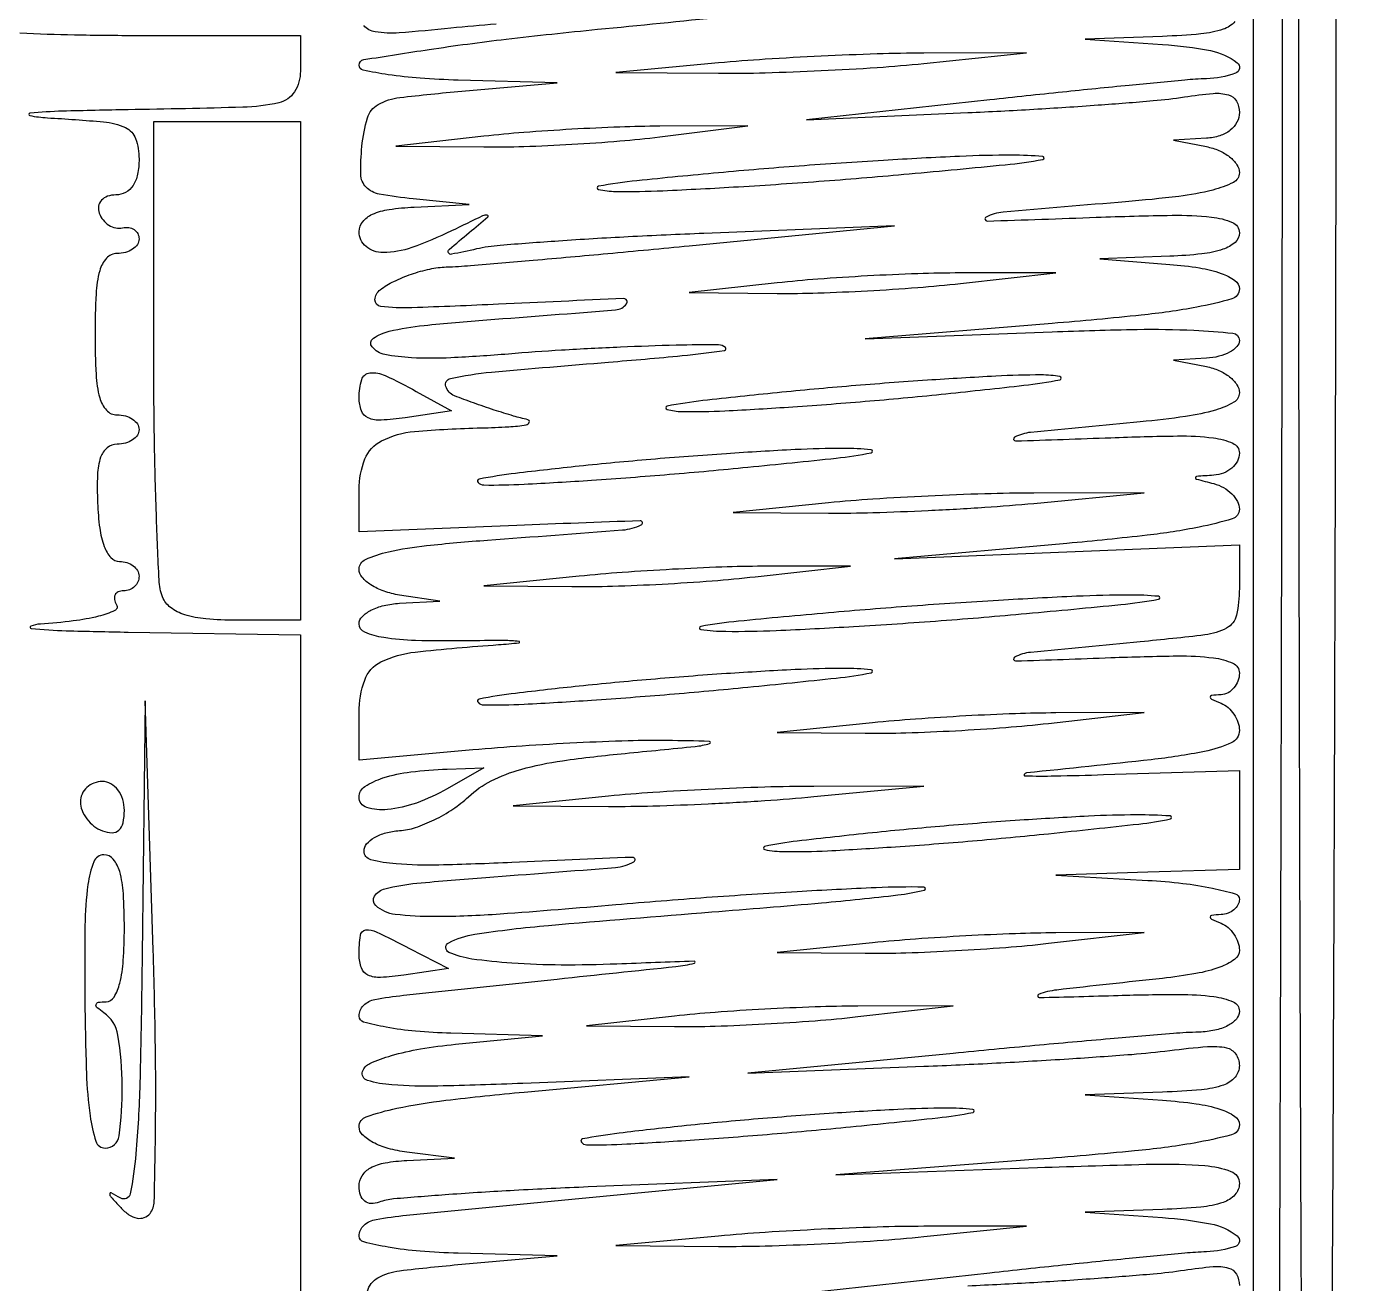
# Model space of a CAD drawing. Extents: x 23 to 255, y 40 to 184.
# Drawn here: x 82.17 to 89.82, y 90.16 to 97.42 of the extents above; entities that cross this region are included whole.
import ezdxf

# ---------------------------------------------------------------- set-up
doc = ezdxf.new("R2010")
doc.units = 0
doc.header["$MEASUREMENT"] = 0

msp = doc.modelspace()

# ---------------------------------------------------------------- linework, layer by layer
for points in [[(207.919475, 175.632891, 0.000007), (191.762556, 175.634099, 0.00002), (173.0434, 175.634494, 0.000013), (151.49745, 175.633531)], [(96.6132, 131.2146), (96.6132, 100.8432, -0.00018), (96.608357, 87.419075, -0.000516), (96.591991, 78.0858, -0.000015), (96.570667, 70.513747, -0.41338)], [(84.1399, 90.119432, -0.198296), (84.201178, 90.197182, -0.098904), (84.325363, 90.2376, -0.007222), (84.6846, 90.274748), (85.2345, 90.323596), (84.66345, 90.338198, -0.013872), (84.444296, 90.349892, -0.022742), (84.259963, 90.37334, -0.018886), (84.118898, 90.403372, -0.343436), (84.0924, 90.4374, -0.211049), (84.119726, 90.499255, -0.142739), (84.189989, 90.533652, -0.018547), (84.366492, 90.557553, -0.00033), (85.3191, 90.650099), (86.5035, 90.764375), (85.413117, 90.72063, 0.003368), (84.986996, 90.700659, 0.004812), (84.609203, 90.676753, 0.002712), (84.291106, 90.651814, 0.070804), (84.207567, 90.632691, -0.101447), (84.161678, 90.625087, -0.160033), (84.124591, 90.638851, -0.145872), (84.100625, 90.673263, -0.079831), (84.0924, 90.724449, -0.141753), (84.11014, 90.785765, -0.12808), (84.15843, 90.831002, -0.082073), (84.242408, 90.860163, -0.030318), (84.36735, 90.873939), (84.6423, 90.887478), (84.36735, 90.921599, -0.036701), (84.260299, 90.942947, -0.054828), (84.171766, 90.978283, -0.070139), (84.111963, 91.021827, -0.203075), (84.0924, 91.068007, -0.319766), (84.13382, 91.126151, -0.031335), (84.309417, 91.174783, -0.022714), (84.591796, 91.220966, -0.006092), (85.04415, 91.268414), (85.9959, 91.356534), (85.036443, 91.317997, -0.00443), (84.546461, 91.302664, -0.024294), (84.281906, 91.309585, -0.051541), (84.139959, 91.335081, -0.425139), (84.112429, 91.38718, -0.214135), (84.154952, 91.433772, -0.031138), (84.278613, 91.478475, -0.029219), (84.446166, 91.517035, -0.017461), (84.648886, 91.544128), (85.1499, 91.593356), (84.62115, 91.607578, -0.015024), (84.418456, 91.619131, -0.024451), (84.24772, 91.642474, -0.021436), (84.118196, 91.672477, -0.337032), (84.0924, 91.7064, -0.198918), (84.117938, 91.768052, -0.151136), (84.183298, 91.802527, -0.019795), (84.347789, 91.82668, -0.000353), (85.2345, 91.920576, 0.000434), (85.919203, 91.993193, 0.034529), (86.025681, 92.01208, 0.89964), (86.024176, 92.022832, 0.001424), (85.579479, 92.006678, -0.011166), (85.257802, 92.001264, -0.016068), (84.973228, 92.011979, -0.017018), (84.743019, 92.035961, -0.072203), (84.61033, 92.074403, -0.627196), (84.608985, 92.129786, -0.080745), (84.760397, 92.178889, -0.016571), (85.184947, 92.229786, -0.001985), (86.126552, 92.307366, 0.00251), (86.759323, 92.36017, 0.007129), (87.199644, 92.405477, 0.032622), (87.351528, 92.433431, 0.876608), (87.3495, 92.450849, 0.014732), (87.0737, 92.44697, 0.003569), (86.618239, 92.423875, 0.003658), (86.095966, 92.389818, 0.00363), (85.5729, 92.348045, -0.0035), (84.906427, 92.294646, -0.017547), (84.532321, 92.280475, -0.028588), (84.300145, 92.293115, -0.160037), (84.188426, 92.344208, -0.366632), (84.181807, 92.39835, -0.18689), (84.24157, 92.441024, -0.039075), (84.425606, 92.473084, -0.005082), (84.822926, 92.506617, 0.001243), (85.570831, 92.563959, 0.110208), (85.676948, 92.596614, 0.785471), (85.669584, 92.622328, 0.001523), (84.97365, 92.592529, -0.005645), (84.552489, 92.577973, -0.025159), (84.305307, 92.584661, -0.04262), (84.159605, 92.608555, -0.343395), (84.120606, 92.658649, -0.180147), (84.135937, 92.699816, -0.083674), (84.180535, 92.736687, -0.066482), (84.246555, 92.763911, -0.04919), (84.324615, 92.776512, 0.065079), (84.416757, 92.794397, 0.033467), (84.525748, 92.83902, 0.032588), (84.633513, 92.900817, 0.042118), (84.72285, 92.971595, -0.071635), (84.854782, 93.064033, -0.049332), (85.025251, 93.130065, -0.033083), (85.264875, 93.179844, -0.010636), (85.625691, 93.222405, 0.00108), (86.031005, 93.262378, 0.048592), (86.113738, 93.278939, 0.850168), (86.112078, 93.291344, 0.004178), (85.869, 93.296253, 0.010441), (85.644579, 93.294224, 0.004593), (85.347785, 93.28261, 0.004543), (85.03311, 93.264534, 0.006079), (84.74805, 93.242074), (84.0924, 93.182386), (84.0924, 93.457981, -0.085076), (84.124488, 93.6452, -0.19699), (84.217701, 93.749676, -0.086744), (84.416488, 93.806893, -0.009299), (84.8961, 93.849499, 0.010556), (85.014605, 93.860326, 0.892568), (85.014614, 93.868176, 0.029239), (84.927254, 93.873084, 0.002567), (84.705553, 93.871429, -0.009342), (84.417542, 93.873182, -0.033438), (84.234329, 93.890015, -0.057177), (84.124985, 93.920595, -0.305431), (84.092203, 93.96945, -0.199444), (84.10949, 94.010847, -0.077904), (84.160683, 94.047859, -0.060894), (84.235982, 94.075249, -0.043226), (84.32505, 94.087876), (84.5577, 94.100552), (84.32505, 94.135795, -0.045333), (84.236022, 94.157671, -0.059536), (84.160741, 94.194081, -0.07308), (84.109482, 94.238616, -0.179279), (84.0924, 94.284725, -0.297701), (84.12941, 94.341376, -0.047613), (84.261359, 94.384847, -0.029498), (84.481186, 94.421253, -0.007993), (84.83265, 94.452671, 0.001002), (85.612058, 94.511372, 0.096458), (85.719336, 94.541004, 0.806733), (85.713485, 94.564047, 0.001296), (85.00185, 94.536885), (84.0924, 94.49981), (84.0924, 94.743754, -0.094074), (84.125963, 94.920562, -0.183881), (84.221164, 95.025056, -0.09593), (84.412315, 95.079387, -0.015805), (84.797269, 95.100214, 0.008393), (84.955246, 95.106414, 0.029444), (85.056361, 95.118081, 0.270284), (85.073467, 95.132539, 0.451181), (85.0653, 95.147259, -0.017746), (84.982798, 95.168508, -0.007073), (84.871249, 95.203224, -0.006989), (84.751864, 95.244094, -0.008736), (84.6423, 95.285495, -0.225799), (84.592052, 95.339661, -0.440488), (84.618472, 95.385159, -0.031291), (84.855441, 95.421536, -0.002156), (85.5306, 95.479365, 0.003296), (85.955013, 95.516693, 0.015126), (86.200242, 95.547399, 0.653774), (86.204705, 95.564316, 0.166142), (86.1651, 95.578388, 0.009555), (85.921012, 95.576685, 0.004268), (85.599897, 95.565561, 0.004223), (85.260343, 95.548023, 0.005712), (84.953806, 95.526075, -0.00846), (84.622273, 95.504169, -0.02533), (84.395201, 95.50453, -0.034952), (84.241323, 95.523415, -0.173222), (84.167463, 95.567192, -0.442897), (84.174543, 95.617024, -0.091304), (84.266272, 95.657296, -0.032525), (84.466762, 95.691002, -0.006475), (84.828856, 95.723163, 0.001064), (85.57149, 95.78103, 0.215976), (85.634432, 95.815851, 0.631577), (85.618596, 95.845788, 0.001157), (84.8961, 95.813465, -0.002847), (84.396988, 95.792827, -0.039526), (84.216875, 95.800645, -0.389158), (84.184, 95.839191, -0.226042), (84.21432, 95.897328, -0.048929), (84.292919, 95.945269, -0.029527), (84.393891, 95.986878, -0.029386), (84.500141, 96.016637, -0.044942), (84.59502, 96.028511, 0.01205), (84.734704, 96.036731, 0.001006), (85.095826, 96.067462, 0.001341), (85.526492, 96.106147, 0.001035), (85.9959, 96.150562), (87.1803, 96.265102), (86.0805, 96.221898, 0.003198), (85.643867, 96.201948, 0.004079), (85.241638, 96.177699, 0.003191), (84.905022, 96.152488, 0.033936), (84.7692, 96.132102, -0.003514), (84.625088, 96.101416, -0.351627), (84.60787, 96.110238, -0.332401), (84.612229, 96.12966, -0.003337), (84.7269, 96.226551, 0.003339), (84.834463, 96.317436, 0.660457), (84.831291, 96.327517, 0.136869), (84.804882, 96.32289, 0.001281), (84.625351, 96.236595, -0.027243), (84.395924, 96.140634, -0.083694), (84.230663, 96.111468, -0.177067), (84.132804, 96.146395, -0.222957), (84.0924, 96.2325, -0.1738), (84.112917, 96.289743, -0.116505), (84.168795, 96.332267, -0.069216), (84.265505, 96.360111, -0.024335), (84.40965, 96.373622), (84.7269, 96.387843), (84.404693, 96.421324, -0.017728), (84.208945, 96.448708, -0.156898), (84.132799, 96.488904, -0.191236), (84.102217, 96.562068, -0.02865), (84.108593, 96.724352, -0.04739), (84.140373, 96.88848, -0.197474), (84.202127, 96.96549, -0.097118), (84.32726, 97.005757, -0.007276), (84.6846, 97.042748), (85.2345, 97.091596), (84.66345, 97.106198, -0.011822), (84.444519, 97.11698, -0.019403), (84.260146, 97.137651, -0.014109), (84.116016, 97.16368, -0.354838), (84.0924, 97.192767, -0.368221), (84.119463, 97.224532, -0.00258), (84.496233, 97.283164, -0.008027), (84.94004, 97.342616, -0.004859), (85.46715, 97.399443, 0.000756), (86.190569, 97.471434, 0.020722)], [(84.882482, 97.429562, 0.006727), (84.62115, 97.405786, -0.00733), (84.323605, 97.379076, -0.058014), (84.185616, 97.38474, -0.171049), (84.118862, 97.42084, -0.186166)], [(89.142919, 97.443754, -0.12558), (89.074851, 97.399595, -0.059374), (88.94698, 97.372737, -0.013301), (88.72425, 97.35895), (88.2801, 97.343301), (88.72425, 97.312229, -0.029405), (89.001535, 97.276362, -0.119158), (89.155636, 97.206688, -0.593968), (89.14562, 97.145775, -0.075858), (88.97805, 97.114511, 0.014927), (88.854881, 97.106756, 0.001215), (88.532975, 97.076029, 0.001633), (88.149103, 97.037181, 0.001255), (87.7302, 96.992341), (86.6727, 96.876461), (87.6033, 96.918784, 0.003274), (87.982845, 96.938536, 0.0035), (88.353728, 96.962879, 0.003323), (88.672218, 96.988153, 0.01636), (88.85115, 97.009466, -0.015877), (89.017692, 97.029466, -0.090824), (89.105954, 97.021199, -0.19862), (89.151276, 96.985537, -0.128701), (89.1684, 96.920113, -0.119407), (89.15468, 96.863482, -0.108046), (89.116247, 96.816975, -0.090894), (89.055541, 96.785091, -0.060543), (88.97805, 96.770879), (88.7877, 96.759358), (88.97805, 96.722695, -0.054654), (89.050851, 96.700217, -0.065144), (89.112485, 96.663374, -0.076719), (89.154205, 96.618479, -0.150019), (89.1684, 96.572234, -0.284751), (89.133811, 96.516423, -0.052718), (89.015366, 96.472404, -0.032578), (88.81881, 96.43555, -0.009528), (88.51275, 96.404482, 0.001076), (87.806012, 96.344794, 0.100385), (87.707696, 96.315829, 0.794875), (87.713672, 96.293276, 0.00149), (88.34355, 96.314969, -0.005209), (88.780075, 96.326754, -0.031098), (89.00745, 96.316377, -0.071975), (89.128756, 96.285211, -0.302668), (89.1684, 96.22572, -0.215336), (89.143465, 96.170507, -0.099699), (89.07381, 96.130285, -0.054779), (88.95267, 96.103771, -0.017027), (88.76655, 96.090351), (88.3647, 96.075102), (88.76655, 96.043416, -0.019489), (88.938502, 96.02309, -0.045624), (89.063902, 95.991361, -0.06841), (89.142978, 95.950634, -0.244341), (89.1684, 95.901718, -0.333863), (89.125302, 95.844368, -0.024842), (88.922747, 95.796468, -0.019781), (88.602992, 95.750434, -0.005253), (88.08975, 95.702604), (87.0111, 95.613501), (88.08975, 95.65454, -0.005076), (88.578603, 95.66817, -0.016024), (88.906327, 95.663476, -0.014922), (89.13077, 95.646338, -0.383482), (89.1684, 95.604489, -0.191342), (89.154223, 95.568799, -0.080212), (89.112485, 95.536773, -0.063069), (89.050901, 95.512998, -0.045534), (88.97805, 95.501879), (88.7877, 95.490358), (88.97805, 95.453695, -0.054889), (89.05085, 95.431179, -0.065302), (89.112485, 95.394231, -0.076839), (89.1542, 95.34918, -0.149497), (89.1684, 95.30275, -0.268848), (89.136503, 95.247715, -0.058662), (89.031655, 95.203008, -0.03643), (88.858659, 95.165585, -0.011674), (88.59735, 95.134908, 0.001159), (87.964126, 95.074036, 0.099484), (87.872502, 95.046047, 0.791353), (87.878254, 95.024674, 0.001728), (88.42815, 95.043616, -0.006153), (88.811551, 95.053426, -0.033404), (89.019097, 95.04231, -0.074796), (89.131272, 95.011313, -0.296203), (89.1684, 94.954138, -0.122331), (89.157074, 94.908538, -0.09365), (89.12491, 94.868244, -0.084741), (89.076913, 94.839388, -0.076659), (89.02035, 94.826786, 0.002113), (88.921035, 94.819781, 0.392517), (88.9146, 94.812847, 0.339035), (88.920845, 94.804696, 0.001923), (89.02035, 94.778283, -0.064396), (89.076949, 94.755399, -0.067366), (89.12491, 94.719137, -0.074813), (89.157318, 94.675569, -0.123168), (89.1684, 94.631265, -0.329532), (89.127283, 94.575653, -0.025287), (88.935714, 94.527363, -0.020682), (88.637698, 94.480794, -0.005984), (88.17435, 94.433517), (87.1803, 94.344097), (88.17435, 94.38496), (89.1684, 94.425823), (89.1684, 94.172645, -0.055454), (89.151322, 94.019136, -0.217403), (89.095071, 93.9451, -0.093782), (88.97016, 93.905651, -0.006343), (88.59735, 93.865908, 0.001159), (87.964126, 93.805036, 0.099484), (87.872502, 93.777047, 0.791353), (87.878254, 93.755674, 0.001728), (88.42815, 93.774616, -0.006153), (88.811551, 93.784426, -0.033404), (89.019097, 93.77331, -0.074796), (89.131272, 93.742313, -0.296203), (89.1684, 93.685138, -0.087583), (89.160388, 93.639748, -0.089192), (89.137336, 93.600165, -0.09337), (89.103008, 93.572443, -0.10793), (89.06265, 93.560921, 0.011437), (89.007373, 93.556158, 0.382689), (88.9992, 93.547044, 0.295955), (89.00683, 93.535282, 0.009076), (89.06265, 93.511571, -0.083626), (89.103079, 93.486762, -0.064866), (89.137336, 93.448017, -0.064907), (89.160503, 93.401817, -0.083991), (89.1684, 93.355138, -0.294335), (89.121956, 93.283076, -0.05715), (88.967412, 93.233296, -0.021864), (88.660733, 93.18578, -0.002319), (87.9417, 93.109745, 0.24253), (87.927949, 93.100803, 0.567912), (87.932579, 93.092615, 0.010778), (88.10405, 93.092338, 0.002649), (88.38585, 93.099452), (89.1684, 93.123357), (89.1684, 92.837879), (89.1684, 92.5524), (88.63965, 92.536099), (88.1109, 92.519799), (88.63965, 92.489762, -0.014263), (88.842341, 92.472437, -0.023105), (89.01308, 92.444884, -0.019348), (89.143559, 92.412276, -0.333393), (89.1684, 92.379163, -0.1274), (89.160306, 92.347912, -0.093808), (89.137336, 92.320303, -0.083463), (89.103058, 92.300529, -0.073541), (89.06265, 92.291921, 0.011437), (89.007373, 92.287158, 0.382689), (88.9992, 92.278044, 0.295955), (89.00683, 92.266282, 0.009076), (89.06265, 92.242571, -0.083626), (89.103079, 92.217762, -0.064866), (89.137336, 92.179017, -0.064907), (89.160503, 92.132817, -0.083991), (89.1684, 92.086138, -0.243915), (89.141206, 92.033708, -0.06619), (89.055736, 91.989034, -0.043314), (88.918257, 91.952038, -0.017115), (88.72425, 91.924288, 0.001015), (88.115127, 91.857088, 0.064532), (88.010997, 91.831518, 0.839703), (88.014505, 91.813838, 0.002255), (88.47045, 91.825942, -0.007054), (88.82021, 91.831868, -0.033215), (89.020572, 91.819113, -0.067614), (89.132603, 91.78871, -0.301349), (89.1684, 91.734709, -0.184313), (89.151244, 91.689751, -0.091276), (89.102263, 91.651762, -0.068249), (89.027608, 91.625241, -0.043223), (88.93575, 91.614289, 0.01235), (88.787802, 91.605851, 0.00115), (88.423523, 91.575189, 0.001479), (87.989276, 91.536338, 0.001161), (87.5187, 91.491731), (86.3343, 91.376684), (87.3495, 91.416962, 0.003062), (87.767642, 91.436117, 0.003084), (88.184528, 91.460354, 0.003008), (88.547553, 91.485901, 0.012418), (88.76655, 91.508119, -0.011003), (88.9849, 91.530896, -0.073871), (89.093381, 91.523775, -0.188955), (89.147374, 91.487895, -0.15389), (89.1684, 91.421199, -0.180022), (89.14331, 91.353771, -0.132185), (89.076678, 91.308625, -0.06139), (88.949912, 91.281603, -0.013045), (88.72425, 91.26775), (88.2801, 91.252101), (88.72425, 91.221029, -0.016544), (88.918904, 91.200923, -0.043076), (89.056149, 91.169927, -0.067069), (89.141252, 91.129638, -0.253933), (89.1684, 91.079631, -0.339471), (89.123858, 91.021586, -0.023049), (88.907224, 90.974131, -0.018615), (88.564495, 90.92851, -0.004725), (88.00515, 90.880479), (86.8419, 90.791655), (88.00515, 90.832836, -0.00298), (88.672231, 90.852472, -0.025716), (88.969761, 90.844153, -0.070322), (89.119727, 90.810651, -0.312241), (89.1684, 90.740309, -0.190089), (89.142852, 90.675537, -0.124387), (89.074519, 90.631554, -0.059016), (88.94645, 90.604725, -0.013348), (88.72425, 90.59095), (88.2801, 90.575301), (88.72425, 90.544229, -0.029405), (89.001535, 90.508362, -0.119158), (89.155636, 90.438688, -0.593968), (89.14562, 90.377775, -0.075858), (88.97805, 90.346511, 0.014927), (88.854881, 90.338756, 0.001215), (88.532975, 90.308029, 0.001633), (88.149103, 90.269181, 0.001255), (87.7302, 90.224341), (86.6727, 90.108461)], [(82.13685, 97.378365, 0.00728), (82.450819, 97.367873, 0.004711), (82.814376, 97.364448), (83.754, 97.364448), (83.754, 97.158024, -0.142466), (83.719285, 97.038662, -0.198633), (83.62933, 96.975444, -0.048421), (83.421538, 96.949619, -0.002622), (82.75995, 96.935299, 0.002716), (82.382346, 96.927055, 0.018001), (82.194172, 96.915136, 0.860153), (82.193507, 96.902064, 0.036054), (82.29465, 96.888962, -0.007652), (82.619252, 96.865535, -0.083899), (82.745284, 96.832714, -0.206146), (82.803455, 96.769266, -0.084056), (82.8234, 96.651463, -0.048253), (82.814848, 96.563053, -0.095402), (82.788594, 96.497907, -0.125606), (82.745927, 96.458351, -0.125064), (82.68945, 96.444, 0.082263), (82.641216, 96.43601, 0.128112), (82.606238, 96.412936, 0.148234), (82.590089, 96.378498, 0.124541), (82.594275, 96.33825, 0.082294), (82.616268, 96.299449, 0.082084), (82.649617, 96.269777, 0.086869), (82.688943, 96.253612, 0.109277), (82.728225, 96.25365, -0.086946), (82.76456, 96.255294, -0.115449), (82.795442, 96.243736, -0.127248), (82.815973, 96.220778, -0.119697), (82.8234, 96.1902, -0.148195), (82.813623, 96.157937, -0.098894), (82.786123, 96.130451, -0.082425), (82.745014, 96.111919, -0.064853), (82.6965, 96.1056, 0.211442), (82.635965, 96.078803, 0.118311), (82.596518, 96.0069, 0.054498), (82.575236, 95.872775, 0.01212), (82.5696, 95.6403, 0.01212), (82.575236, 95.407825, 0.054498), (82.596518, 95.2737, 0.118311), (82.635965, 95.201797, 0.211442), (82.6965, 95.175, -0.064853), (82.745014, 95.168681, -0.082425), (82.786123, 95.150149, -0.098894), (82.813623, 95.122663, -0.148195), (82.8234, 95.0904, -0.147526), (82.813669, 95.058138, -0.098995), (82.786302, 95.030651, -0.082655), (82.74539, 95.012121, -0.06518), (82.697109, 95.0058, 0.174934), (82.639513, 94.985013, 0.139827), (82.601995, 94.930199, 0.071589), (82.583861, 94.830221, 0.018918), (82.584078, 94.6674, 0.02337), (82.596665, 94.521217, 0.056201), (82.622974, 94.415951, 0.089332), (82.661232, 94.351452, 0.217648), (82.710369, 94.329, -0.073218), (82.75356, 94.322641, -0.087766), (82.790197, 94.304149, -0.100551), (82.814689, 94.276662, -0.132625), (82.8234, 94.2444, -0.105053), (82.816542, 94.21212, -0.099167), (82.797082, 94.184651, -0.09642), (82.768007, 94.16624, -0.093332), (82.733807, 94.1598, 0.101557), (82.7035, 94.15358, 0.177904), (82.685112, 94.136209, 0.167212), (82.681696, 94.110155, 0.08837), (82.693848, 94.079492, -0.454812), (82.683368, 94.045627, -0.042429), (82.58985, 94.013368, -0.031283), (82.444296, 93.986156, -0.014942), (82.25469, 93.968588, 0.085012), (82.199417, 93.955522, 0.779272), (82.201484, 93.942281, 0.015725), (82.403456, 93.930046, 0.003242), (82.75995, 93.921997), (83.754, 93.906), (83.754, 92.0025), (83.754, 90.099)], [(87.6033, 90.150784, 0.003274), (87.982845, 90.170536, 0.0035), (88.353728, 90.194879, 0.003323), (88.672218, 90.220153, 0.01636), (88.85115, 90.241466, -0.015877), (89.017692, 90.261466, -0.090824), (89.105954, 90.253199, -0.19862), (89.151276, 90.217537, -0.128701), (89.1684, 90.152113, -0.119407)]]:
    msp.add_lwpolyline(points, format="xyb")
for points in [[(89.421921, 109.256247, -0.00022), (89.416699, 98.200427, -0.000608), (89.400132, 90.41757, -0.000024), (89.378598, 84.072862, -0.586229), (89.337603, 84.050098, -0.259926), (89.250349, 84.206593, -0.000007), (89.249989, 109.309122, -0.000006), (89.250289, 134.426694, -0.414207), (89.337597, 134.514, -0.413209), (89.380153, 134.471589, -0.000023), (89.401315, 128.218934, -0.000627), (89.417454, 120.47336, -0.000215)], [(89.739592, 109.5852, -0.000163), (89.724323, 96.651871, -0.000895), (89.701294, 89.668949, -0.000083), (89.675221, 84.707606, -0.321328), (89.61255, 84.62115, -0.510473), (89.549774, 84.666178, -0.000085), (89.52801, 89.59988, -0.000899), (89.510989, 96.565063, -0.000161), (89.5068, 109.54995, -0.000126), (89.510436, 124.03322, -0.001147), (89.528058, 130.336816, -0.000205), (89.550569, 134.431218, -0.412484), (89.633842, 134.514, -0.412731), (89.717075, 134.431187, -0.000206), (89.736084, 130.346229, -0.001149), (89.74832, 124.054771, -0.000125)], [(86.1651, 97.2054), (85.5729, 97.150678), (86.1651, 97.146247, 0.008675), (86.434688, 97.148908, 0.005081), (86.7573, 97.160972, 0.00508), (87.079895, 97.179607, 0.008605), (87.3495, 97.202597), (87.9417, 97.263378), (87.3495, 97.26175, 0.007062), (87.079914, 97.2572, 0.004136), (86.7573, 97.244525, 0.004135), (86.434701, 97.226502, 0.007015)], [(83.754, 95.4288), (83.754, 93.9906), (83.382351, 93.9906, -0.021323), (83.208997, 93.997996, -0.055335), (83.086548, 94.022288, -0.083601), (83.005191, 94.063943, -0.142036), (82.959351, 94.124419, -0.079937), (82.938872, 94.221996, -0.002912), (82.923084, 94.602091, -0.005262), (82.91173, 95.053146, -0.003661), (82.908, 95.562619), (82.908, 96.867), (83.331, 96.867), (83.754, 96.867)], [(84.8115, 96.7824), (84.3039, 96.726244), (84.8115, 96.721204, 0.010557), (85.042576, 96.723789, 0.006178), (85.3191, 96.736145, 0.006176), (85.595602, 96.755355, 0.010432), (85.8267, 96.779144), (86.3343, 96.842124), (85.8267, 96.84034, 0.008437), (85.595626, 96.835628, 0.004937), (85.3191, 96.822584, 0.004936), (85.042591, 96.804063, 0.008357)], [(86.1651, 96.571678, 0.002574), (85.69454, 96.525897, 0.019391), (85.473188, 96.494498, 0.81396), (85.472737, 96.47626, 0.054239), (85.5729, 96.464106, 0.014339), (85.844483, 96.468533, 0.003761), (86.27931, 96.491381, 0.003817), (86.77422, 96.524914, 0.003903), (87.2649, 96.56578, 0.001773), (87.818659, 96.618236, 0.020427), (88.035059, 96.648476, 0.875435), (88.034242, 96.665823, 0.021566), (87.8571, 96.673351, 0.011108), (87.555482, 96.666453, 0.003734), (87.115793, 96.643325, 0.003713), (86.629592, 96.610484, 0.004242)], [(86.5035, 95.9364), (85.9959, 95.880244), (86.5035, 95.87591, 0.010135), (86.737466, 95.878656, 0.005574), (87.023526, 95.891007, 0.005554), (87.313585, 95.910006, 0.008855), (87.561, 95.933388), (88.1109, 95.995199), (87.561, 95.993878, 0.008002), (87.313602, 95.989323, 0.004972), (87.023526, 95.976448, 0.004987), (86.737487, 95.958038, 0.008984)], [(84.422219, 95.310349), (84.625138, 95.197894), (84.358769, 95.158799, -0.021781), (84.219224, 95.144491, -0.117438), (84.144653, 95.15769, -0.205022), (84.10587, 95.19871, -0.088461), (84.0924, 95.274252, -0.073556), (84.107814, 95.378465, -0.300617), (84.154631, 95.417345, -0.138652), (84.242462, 95.402581, -0.015994)], [(86.5035, 95.30274, 0.002931), (86.075397, 95.257309, 0.020782), (85.868967, 95.225446, 0.786773), (85.868176, 95.206984, 0.066586), (85.9536, 95.194299, 0.016099), (86.201102, 95.198693, 0.004347), (86.592859, 95.221693, 0.004396), (87.037405, 95.255601, 0.004544), (87.4764, 95.296993, 0.002603), (87.925913, 95.345869, 0.020301), (88.134109, 95.37821, 0.827473), (88.133997, 95.395721, 0.045965), (88.0263, 95.405434, 0.012478), (87.7637, 95.398375, 0.003877), (87.369593, 95.374866, 0.003873), (86.929403, 95.341753, 0.004259)], [(85.3614, 94.8789, 0.003997), (84.99495, 94.837511, 0.018431), (84.784064, 94.804058, 0.585146), (84.778052, 94.78578, 0.206676), (84.8115, 94.770758, 0.01661), (85.04336, 94.775102, 0.003837), (85.43331, 94.79838, 0.003958), (85.882219, 94.832208, 0.003861), (86.3343, 94.873393, 0.001973), (86.843697, 94.9258, 0.021932), (87.045776, 94.956408, 0.864329), (87.044921, 94.973873, 0.024386), (86.8842, 94.981535, 0.012227), (86.606924, 94.97444, 0.004315), (86.210044, 94.95113, 0.004281), (85.774199, 94.918004, 0.005014)], [(86.7996, 94.6674), (86.2497, 94.612004), (86.7996, 94.608459, 0.008858), (87.055674, 94.611346, 0.004632), (87.374351, 94.623541, 0.004605), (87.701038, 94.642092, 0.007033), (87.984, 94.664778), (88.6185, 94.724642), (87.984, 94.723719, 0.006977), (87.701048, 94.719359, 0.004538), (87.374351, 94.706795, 0.004563), (87.055698, 94.688727, 0.008659)], [(85.3614, 94.2444), (84.8115, 94.189004), (85.3191, 94.18429, 0.010198), (85.553066, 94.18689, 0.005609), (85.839126, 94.199118, 0.005589), (86.129185, 94.218033, 0.00891), (86.3766, 94.241388), (86.9265, 94.303199), (86.4189, 94.301498, 0.00816), (86.184936, 94.296895, 0.004488), (85.898874, 94.284023, 0.004472), (85.60881, 94.265759, 0.007143)], [(86.7996, 94.0329, 0.002061), (86.279876, 93.98472, 0.020348), (86.062425, 93.954686, 0.855531), (86.06283, 93.936724, 0.030783), (86.2074, 93.926396, 0.013405), (86.49648, 93.931321, 0.003846), (86.943684, 93.95439, 0.003868), (87.447915, 93.988208, 0.004104), (87.9417, 94.029242, 0.001852), (88.484174, 94.080834, 0.019857), (88.703034, 94.111282, 0.874182), (88.702283, 94.128392, 0.023274), (88.5339, 94.135746, 0.010644), (88.229884, 94.128392, 0.00344), (87.780167, 94.104827, 0.003428), (87.28029, 94.071743, 0.003843)], [(85.3614, 93.6099, 0.003997), (84.99495, 93.568511, 0.018431), (84.784064, 93.535058, 0.585146), (84.778052, 93.51678, 0.206676), (84.8115, 93.501758, 0.01661), (85.04336, 93.506102, 0.003837), (85.43331, 93.52938, 0.003958), (85.882219, 93.563208, 0.003861), (86.3343, 93.604393, 0.001973), (86.843697, 93.6568, 0.021932), (87.045776, 93.687408, 0.864329), (87.044921, 93.704873, 0.024386), (86.8842, 93.712535, 0.012227), (86.606924, 93.70544, 0.004315), (86.210044, 93.68213, 0.004281), (85.774199, 93.649004, 0.005014)], [(82.841439, 92.060957, -0.002954), (82.82787, 91.316542, -0.015943), (82.805217, 90.912566, -0.025766), (82.772836, 90.681825, -0.51232), (82.71765, 90.656318, 0.009535), (82.662263, 90.686211, 0.561535), (82.6542, 90.681295, 0.184745), (82.660551, 90.664693, 0.004358), (82.71765, 90.602091, 0.054488), (82.765249, 90.560867, 0.102627), (82.811867, 90.541138, 0.137005), (82.853337, 90.544317, 0.139313), (82.88685, 90.56853, 0.162887), (82.911268, 90.636401, 0.002634), (82.918322, 91.047763, 0.00658), (82.917704, 91.53008, 0.004281), (82.904889, 92.0871), (82.859479, 93.5253)], [(87.0534, 93.3984), (86.5035, 93.343004), (87.0111, 93.33829, 0.010198), (87.245066, 93.34089, 0.005609), (87.531126, 93.353118, 0.005589), (87.821185, 93.372033, 0.00891), (88.0686, 93.395388), (88.6185, 93.457199), (88.1109, 93.455498, 0.00816), (87.876936, 93.450895, 0.004488), (87.590874, 93.438023, 0.004472), (87.30081, 93.419759, 0.007143)], [(84.6, 93.0177, -0.043224), (84.422955, 92.935877, -0.062898), (84.255325, 92.898234, -0.0977), (84.13622, 92.910126, -0.330418), (84.0924, 92.969197, -0.25361), (84.125681, 93.030591, -0.066928), (84.230077, 93.080204, -0.046771), (84.39051, 93.115493, -0.02271), (84.6, 93.131788), (84.8115, 93.138604)], [(82.485, 92.942151, 0.096313), (82.494467, 92.89346, 0.06686), (82.522277, 92.844616, 0.064359), (82.563388, 92.80303, 0.074185), (82.6119, 92.775606, 0.086117), (82.667998, 92.76455, 0.195231), (82.707719, 92.779629, 0.155809), (82.731457, 92.821747, 0.051069), (82.7388, 92.893455, 0.074555), (82.729256, 92.957108, 0.088591), (82.701535, 93.011093, 0.100732), (82.660307, 93.047171, 0.130258), (82.6119, 93.06, 0.091732), (82.563455, 93.051037, 0.095925), (82.522277, 93.025382, 0.099462), (82.49472, 92.987115, 0.106859)], [(85.5306, 92.9754), (84.9807, 92.920004), (85.5306, 92.916459, 0.008858), (85.786674, 92.919346, 0.004632), (86.105351, 92.931541, 0.004605), (86.432038, 92.950092, 0.007033), (86.715, 92.972778), (87.3495, 93.032642), (86.715, 93.031719, 0.006977), (86.432048, 93.027359, 0.004538), (86.105351, 93.014795, 0.004563), (85.786698, 92.996727, 0.008659)], [(87.0534, 92.7639, 0.002609), (86.618848, 92.716041, 0.023766), (86.430901, 92.685241, 0.821937), (86.431179, 92.666826, 0.041652), (86.5458, 92.655732, 0.015932), (86.7933, 92.660346, 0.004302), (87.185059, 92.683527, 0.004351), (87.629605, 92.71756, 0.004497), (88.0686, 92.758993, 0.001707), (88.58852, 92.814581, 0.025013), (88.770374, 92.843917, 0.871481), (88.769115, 92.861175, 0.016644), (88.5762, 92.867161, 0.012093), (88.298924, 92.859825, 0.004268), (87.902044, 92.836313, 0.004233), (87.466199, 92.80305, 0.004959)], [(82.511009, 91.791, 0.006189), (82.519989, 91.378579, 0.0259), (82.541287, 91.131372, 0.042426), (82.574566, 90.984298, 0.326808), (82.628269, 90.945, 0.37629), (82.709118, 91.015881, 0.035527), (82.726302, 91.301136, 0.035834), (82.701813, 91.597323, 0.209215), (82.619787, 91.726255, -0.028577), (82.581683, 91.755153, -0.274302), (82.575358, 91.773655, -0.314149), (82.588615, 91.786155, -0.033749), (82.63305, 91.789705, 0.261489), (82.67932, 91.816429, 0.072938), (82.712298, 91.896684, 0.044711), (82.732677, 92.027196, 0.016385), (82.7388, 92.214, 0.014903), (82.732842, 92.41385, 0.053087), (82.711757, 92.539949, 0.102698), (82.674963, 92.611243, 0.226162), (82.620931, 92.637, 0.309374), (82.562076, 92.59673, 0.060436), (82.528571, 92.465473, 0.029183), (82.511689, 92.227629, 0.005476)], [(84.382666, 92.097265), (84.607673, 91.98053), (84.350036, 91.942717, -0.023367), (84.21632, 91.929435, -0.119997), (84.143633, 91.943157, -0.202273), (84.105568, 91.984328, -0.086981), (84.0924, 92.059452, -0.032398), (84.099739, 92.172589, -0.340211), (84.130505, 92.203355, -0.146519), (84.191104, 92.193487, -0.006547)], [(87.0534, 92.1294), (86.5035, 92.074004), (87.0111, 92.06929, 0.010198), (87.245066, 92.07189, 0.005609), (87.531126, 92.084118, 0.005589), (87.821185, 92.103033, 0.00891), (88.0686, 92.126388), (88.6185, 92.188199), (88.1109, 92.186498, 0.00816), (87.876936, 92.181895, 0.004488), (87.590874, 92.169023, 0.004472), (87.30081, 92.150759, 0.007143)], [(85.9113, 91.7064), (85.4037, 91.650244), (85.9113, 91.64591, 0.010135), (86.145266, 91.648656, 0.005574), (86.431326, 91.661007, 0.005554), (86.721385, 91.680006, 0.008855), (86.9688, 91.703388), (87.5187, 91.765199), (86.9688, 91.763878, 0.008002), (86.721402, 91.759323, 0.004972), (86.431326, 91.746448, 0.004987), (86.145287, 91.728038, 0.008984)], [(85.9536, 91.0719, 0.004095), (85.592475, 91.031041, 0.018055), (85.380918, 90.99756, 0.554297), (85.373982, 90.979433, 0.231771), (85.4037, 90.964394, 0.01643), (85.635559, 90.969002, 0.003795), (86.02551, 90.992552, 0.003915), (86.474419, 91.026617, 0.003819), (86.9265, 91.067965, 0.00203), (87.429041, 91.119861, 0.021529), (87.632596, 91.150629, 0.863358), (87.631788, 91.167937, 0.025647), (87.4764, 91.175471, 0.012026), (87.199124, 91.168016, 0.004244), (86.802244, 91.144405, 0.00421), (86.366399, 91.111072, 0.004931)], [(86.1651, 90.4374), (85.5729, 90.382678), (86.1651, 90.378247, 0.008675), (86.434688, 90.380908, 0.005081), (86.7573, 90.392972, 0.00508), (87.079895, 90.411607, 0.008605), (87.3495, 90.434597), (87.9417, 90.495378), (87.3495, 90.49375, 0.007062), (87.079914, 90.4892, 0.004136), (86.7573, 90.476525, 0.004135), (86.434701, 90.458502, 0.007015)]]:
    msp.add_lwpolyline(points, format="xyb", close=True)

doc.saveas('drawing.dxf')
